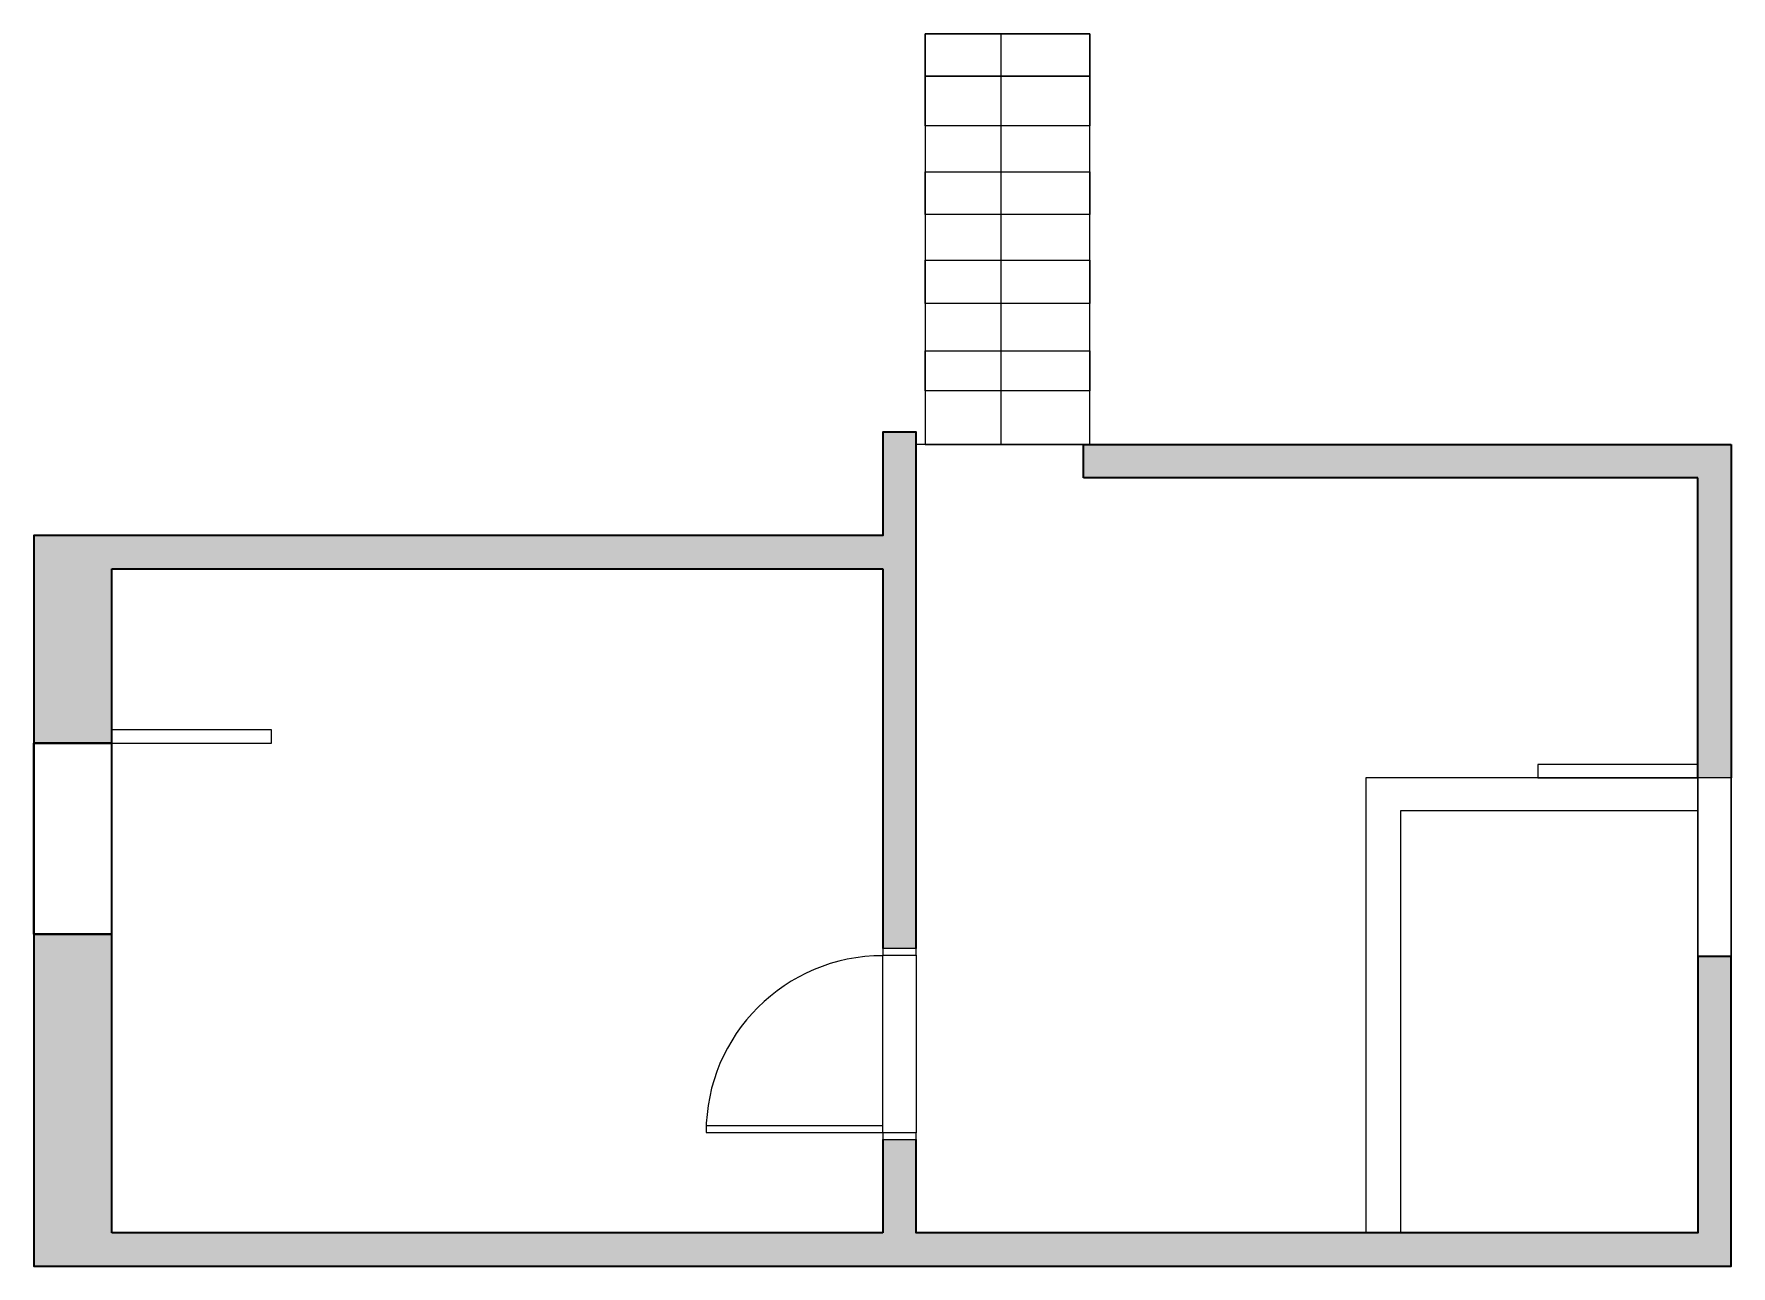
# Model space of a CAD drawing. Header units: millimetres. Extents: x 21931 to 29571, y -15330 to -9781.
import ezdxf

# ---------------------------------------------------------------- set-up
doc = ezdxf.new("R2010")
doc.units = ezdxf.units.MM
for name, color, linetype, lineweight in [('A-ALV-___-___-EXI', 250, 'Continuous', 35), ('A-ESC-___-___-EXI', 250, 'Continuous', 25), ('A-JAN-___-___-EXI', 250, 'Continuous', 25), ('A-PIS-___-___-EXI', 250, 'Continuous', 25), ('A-POR-___-___-EXI', 250, 'Continuous', 25)]:
    doc.layers.add(name, color=color, linetype=linetype, lineweight=lineweight)

msp = doc.modelspace()

# ---------------------------------------------------------------- hatches: boundary and pattern name
at = {"layer": 'A-ALV-___-___-EXI'}
h = msp.add_hatch(color=11, dxfattribs=at)
h.paths.add_polyline_path([(25752.5, -15330.3), (25902.5, -15330.3), (25902.5, -14760.3), (25752.5, -14760.3), (25752.5, -15180.3)])
h.paths.add_polyline_path([(25752.5, -13900.3), (25902.5, -13900.3), (25902.5, -11573.8), (25752.5, -11573.8), (25752.5, -12190.3)])
for points in [[(29570.6, -11780.3), (29570.6, -11630.3), (26655.6, -11630.3), (26655.6, -11780.3), (29420.6, -11780.3)], [(29570.6, -13131.8), (29570.6, -11780.3), (29420.6, -11780.3), (29420.6, -13131.8)], [(22280.6, -12975.3), (22280.6, -12040.3), (21930.6, -12040.3), (21930.6, -12975.3)], [(25752.5, -12190.3), (25752.5, -12040.3), (22280.6, -12040.3), (22280.6, -12190.3)], [(22280.6, -15180.3), (22280.6, -13835.3), (21930.6, -13835.3), (21930.6, -15180.3)], [(29420.6, -15330.3), (29570.6, -15330.3), (29570.6, -13935.3), (29420.6, -13935.3), (29420.6, -15180.3)], [(25752.5, -15330.3), (25752.5, -15180.3), (21930.6, -15180.3), (21930.6, -15330.3)], [(29420.6, -15330.3), (29420.6, -15180.3), (25902.5, -15180.3), (25902.5, -15330.3)]]:
    msp.add_hatch(color=11, dxfattribs=at).paths.add_polyline_path(points)

# ---------------------------------------------------------------- linework, layer by layer
for p, q in [((26655.6, -11630.3), (29570.6, -11630.3)), ((26655.6, -11780.3), (26655.6, -11630.3)), ((29570.6, -11630.3), (29570.6, -13131.8)), ((29420.6, -11780.3), (26655.6, -11780.3)), ((29420.6, -13131.8), (29420.6, -11780.3))]:
    msp.add_line(p, q, dxfattribs=at)
at = {"layer": 'A-ALV-___-___-EXI', "color": 7, "lineweight": 35}
for p, q in [((22280.6, -12975.3), (22280.6, -12190.3)), ((22280.6, -12190.3), (25752.5, -12190.3)), ((25752.5, -12190.3), (25752.5, -13900.3)), ((22280.6, -15180.3), (22280.6, -13835.3)), ((25752.5, -14760.3), (25752.5, -15180.3)), ((25752.5, -15180.3), (22280.6, -15180.3))]:
    msp.add_line(p, q, dxfattribs=at)
for points in [[(25902.5, -13900.3), (25902.5, -11573.8), (25752.5, -11573.8), (25752.5, -12040.3), (21930.6, -12040.3), (21930.6, -12975.3)], [(21930.6, -13835.3), (21930.6, -15330.3), (29570.6, -15330.3), (29570.6, -13935.3), (29420.6, -13935.3), (29420.6, -15180.3), (25902.5, -15180.3), (25902.5, -14760.3)]]:
    msp.add_lwpolyline(points, dxfattribs=at)
at = {"layer": 'A-ESC-___-___-EXI'}
for p, q in [((26285.4, -11630.3), (26285.4, -9780.9)), ((25942.3, -10194.7), (25942.3, -10401.6)), ((26683.5, -10194.7), (25942.3, -10194.7)), ((26683.5, -10401.6), (26683.5, -10194.7)), ((25942.3, -10401.6), (26683.5, -10401.6)), ((25942.3, -10593.5), (25942.3, -10800.4)), ((26683.5, -10593.5), (25942.3, -10593.5)), ((26683.5, -10800.4), (26683.5, -10593.5)), ((25942.3, -10800.4), (26683.5, -10800.4)), ((25942.3, -10994.6), (25942.3, -11208.1)), ((26683.5, -10994.6), (25942.3, -10994.6)), ((26683.5, -11208.1), (26683.5, -10994.6)), ((25942.3, -11208.1), (26683.5, -11208.1)), ((26655.6, -11630.3), (25902.5, -11630.3))]:
    msp.add_line(p, q, dxfattribs=at)
for points in [[(25942.3, -9780.9), (26683.5, -9780.9), (26683.5, -9970.9), (25942.3, -9970.9)], [(26683.5, -9780.9), (25942.3, -9780.9), (25942.3, -11630.3), (26683.5, -11630.3)], [(26683.5, -10194.7), (25942.3, -10194.7), (25942.3, -9970.9), (26683.5, -9970.9)], [(26683.5, -10593.5), (25942.3, -10593.5), (25942.3, -10401.6), (26683.5, -10401.6)], [(26683.5, -10994.6), (25942.3, -10994.6), (25942.3, -10800.4), (26683.5, -10800.4)], [(26683.5, -11388.1), (25942.3, -11388.1), (25942.3, -11208.1), (26683.5, -11208.1)]]:
    msp.add_lwpolyline(points, close=True, dxfattribs=at)
at = {"layer": 'A-JAN-___-___-EXI', "color": 7, "lineweight": 35}
for p, q in [((21930.6, -13835.3), (21930.6, -12975.3)), ((21930.6, -12975.3), (21930.6, -13835.3)), ((22280.6, -12975.3), (21930.6, -12975.3)), ((21930.6, -12975.3), (22280.6, -12975.3)), ((22280.6, -13835.3), (22280.6, -12975.3)), ((22280.6, -13835.3), (21930.6, -13835.3)), ((21930.6, -13835.3), (22280.6, -13835.3))]:
    msp.add_line(p, q, dxfattribs=at)
at = {"layer": 'A-JAN-___-___-EXI'}
for points in [[(22280.6, -12975.3), (23000.6, -12975.3), (23000.6, -12915.3), (22280.6, -12915.3)], [(29570.6, -13131.8), (29420.6, -13131.8), (29420.6, -13935.3), (29570.6, -13935.3)]]:
    msp.add_lwpolyline(points, close=True, dxfattribs=at)
at = {"layer": 'A-PIS-___-___-EXI'}
for p, q in [((27926.9, -13131.8), (27926.9, -15180.3)), ((29353.4, -13131.8), (27926.9, -13131.8)), ((29570.6, -13131.8), (29420.6, -13131.8)), ((29570.6, -13131.8), (29570.6, -13935.3)), ((29570.6, -13131.8), (29570.6, -13935.3))]:
    msp.add_line(p, q, dxfattribs=at)
for points in [[(27926.9, -15180.3), (29420.6, -15180.3), (29420.6, -13131.8), (27926.9, -13131.8)], [(28700.6, -13131.8), (29420.6, -13131.8), (29420.6, -13071.8), (28700.6, -13071.8)], [(28082.4, -15180.3), (29420.6, -15180.3), (29420.6, -13280.3), (28082.4, -13280.3)]]:
    msp.add_lwpolyline(points, close=True, dxfattribs=at)
at = {"layer": 'A-POR-___-___-EXI'}
for p, q in [((25902.5, -13900.3), (25752.5, -13900.3)), ((25752.5, -13900.3), (25752.5, -13930.3)), ((25902.5, -13930.3), (25902.5, -13900.3)), ((25752.5, -13930.3), (25902.5, -13930.3)), ((24956.5, -14698.3), (24956.5, -14728.3)), ((25752.5, -14698.3), (24956.5, -14698.3)), ((24956.5, -14728.3), (25752.5, -14728.3)), ((25752.5, -14728.3), (25752.5, -14698.3)), ((25902.5, -14730.3), (25752.5, -14730.3)), ((25752.5, -14730.3), (25752.5, -14760.3)), ((25902.5, -14760.3), (25902.5, -14730.3)), ((25752.5, -14760.3), (25902.5, -14760.3))]:
    msp.add_line(p, q, dxfattribs=at)
at = {"layer": 'A-POR-___-___-EXI', "color": 250}
for p, q in [((25752.5, -14698.3), (25752.5, -13930.3)), ((25902.5, -13930.3), (25902.5, -14730.3)), ((25752.5, -14730.3), (25752.5, -14728.3))]:
    msp.add_line(p, q, dxfattribs=at)
at = {"layer": 'A-POR-___-___-EXI'}
msp.add_arc((25752.5, -14728.3), 796, 90, 180, dxfattribs=at)

doc.saveas('drawing.dxf')
